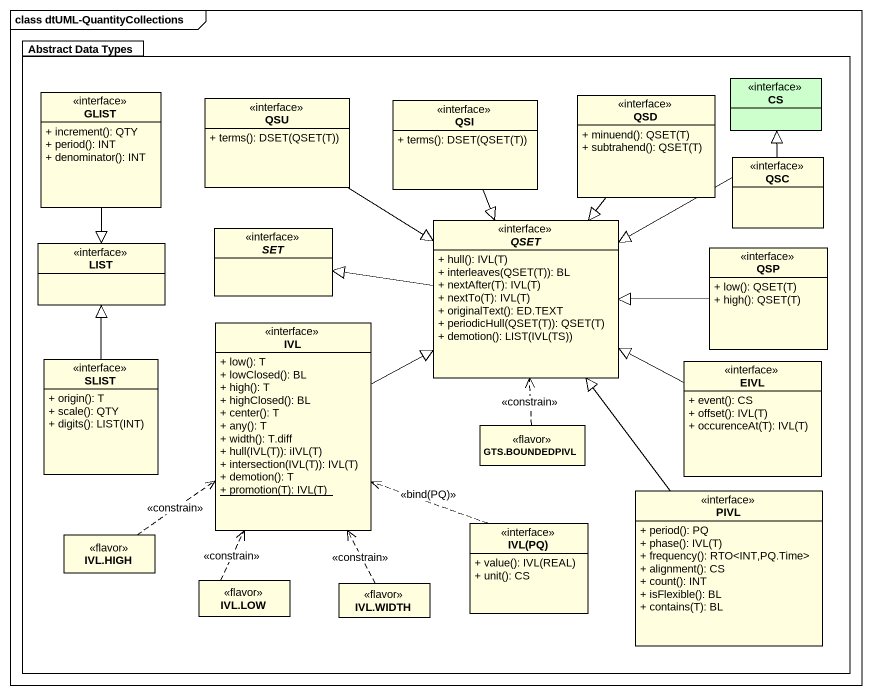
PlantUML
@startuml
mainframe class dtUML-QuantityCollections
hide circle
hide empty members
skinparam classAttributeIconSize 0
package "Abstract Data Types" as Abstract_Data_Types #FFFFFF {
  class GLIST <<interface>> #FFFFE0 {
    + increment(): QTY
    + period(): INT
    + denominator(): INT
  }
  class QSD <<interface>> #FFFFE0 {
    + minuend(): QSET(T)
    + subtrahend(): QSET(T)
  }
  class CS <<interface>> #CCFFCC
  class QSU <<interface>> #FFFFE0 {
    + terms(): DSET(QSET(T))
  }
  class QSI <<interface>> #FFFFE0 {
    + terms(): DSET(QSET(T))
  }
  class QSC <<interface>> #FFFFE0
  abstract class "SET" as SET_ <<interface>> #FFFFE0
  abstract class QSET <<interface>> #FFFFE0 {
    + hull(): IVL(T)
    + interleaves(QSET(T)): BL
    + nextAfter(T): IVL(T)
    + nextTo(T): IVL(T)
    + originalText(): ED.TEXT
    + periodicHull(QSET(T)): QSET(T)
    + demotion(): LIST(IVL(TS))
  }
  class LIST <<interface>> #FFFFE0
  class QSP <<interface>> #FFFFE0 {
    + low(): QSET(T)
    + high(): QSET(T)
  }
  class IVL <<interface>> #FFFFE0 {
    + low(): T
    + lowClosed(): BL
    + high(): T
    + highClosed(): BL
    + center(): T
    + any(): T
    + width(): T.diff
    + hull(IVL(T)): iIVL(T)
    + intersection(IVL(T)): IVL(T)
    + demotion(): T
    {static} + promotion(T): IVL(T)
  }
  class SLIST <<interface>> #FFFFE0 {
    + origin(): T
    + scale(): QTY
    + digits(): LIST(INT)
  }
  class EIVL <<interface>> #FFFFE0 {
    + event(): CS
    + offset(): IVL(T)
    + occurenceAt(T): IVL(T)
  }
  class "GTS.BOUNDEDPIVL" as GTS_BOUNDEDPIVL <<flavor>> #FFFFE0
  class PIVL <<interface>> #FFFFE0 {
    + period(): PQ
    + phase(): IVL(T)
    + frequency(): RTO<INT,PQ.Time>
    + alignment(): CS
    + count(): INT
    + isFlexible(): BL
    + contains(T): BL
  }
  class "IVL.HIGH" as IVL_HIGH <<flavor>> #FFFFE0
  class "IVL(PQ)" as IVL_PQ <<interface>> #FFFFE0 {
    + value(): IVL(REAL)
    + unit(): CS
  }
  class "IVL.LOW" as IVL_LOW <<flavor>> #FFFFE0
  class "IVL.WIDTH" as IVL_WIDTH <<flavor>> #FFFFE0
}
GLIST --|> LIST
QSD --|> QSET
QSU --|> QSET
QSI --|> QSET
QSC -up-|> CS
QSC -left-|> QSET
QSET -left-|> SET_
QSP -left-|> QSET
IVL -right-|> QSET
SLIST -up-|> LIST
EIVL -left-|> QSET
GTS_BOUNDEDPIVL .up.> QSET : <<constrain>>
PIVL -up-|> QSET
IVL_HIGH .up.> IVL : <<constrain>>
IVL_PQ .up.> IVL : <<bind(PQ)>>
IVL_LOW .up.> IVL : <<constrain>>
IVL_WIDTH .up.> IVL : <<constrain>>
@enduml
